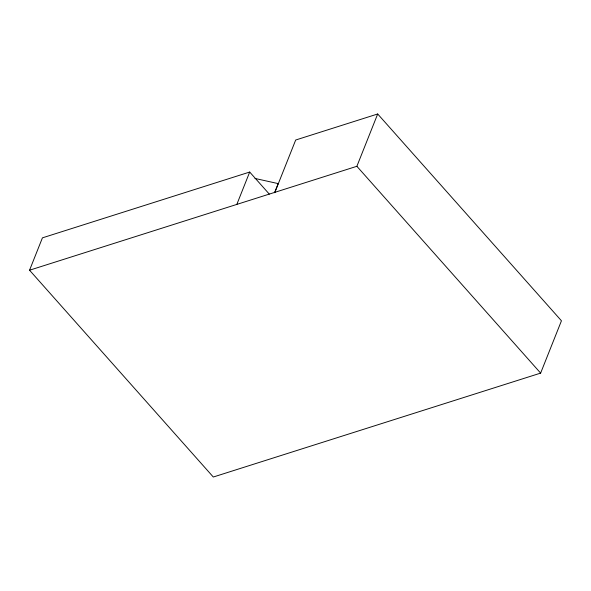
<?xml version="1.0" encoding="UTF-8"?>
<svg xmlns="http://www.w3.org/2000/svg" width="591" height="591" viewBox="0 0 591 591"><rect width="100%" height="100%" fill="white"/><g stroke="black" fill="none" stroke-linecap="round" stroke-linejoin="round"><path stroke-width="0.89" d="M274.874 192.326L295.692 140.015L377.693 113.982L561.45 320.787L540.632 373.106L213.307 477.018L29.55 270.213L42.426 237.848L249.698 172.047L269.297 194.107M236.821 204.405L249.698 172.047M274.564 192.74L278.191 183.609L254.98 178.445M29.55 270.213L356.875 166.293L377.693 113.982M356.875 166.293L540.632 373.106"/></g></svg>
